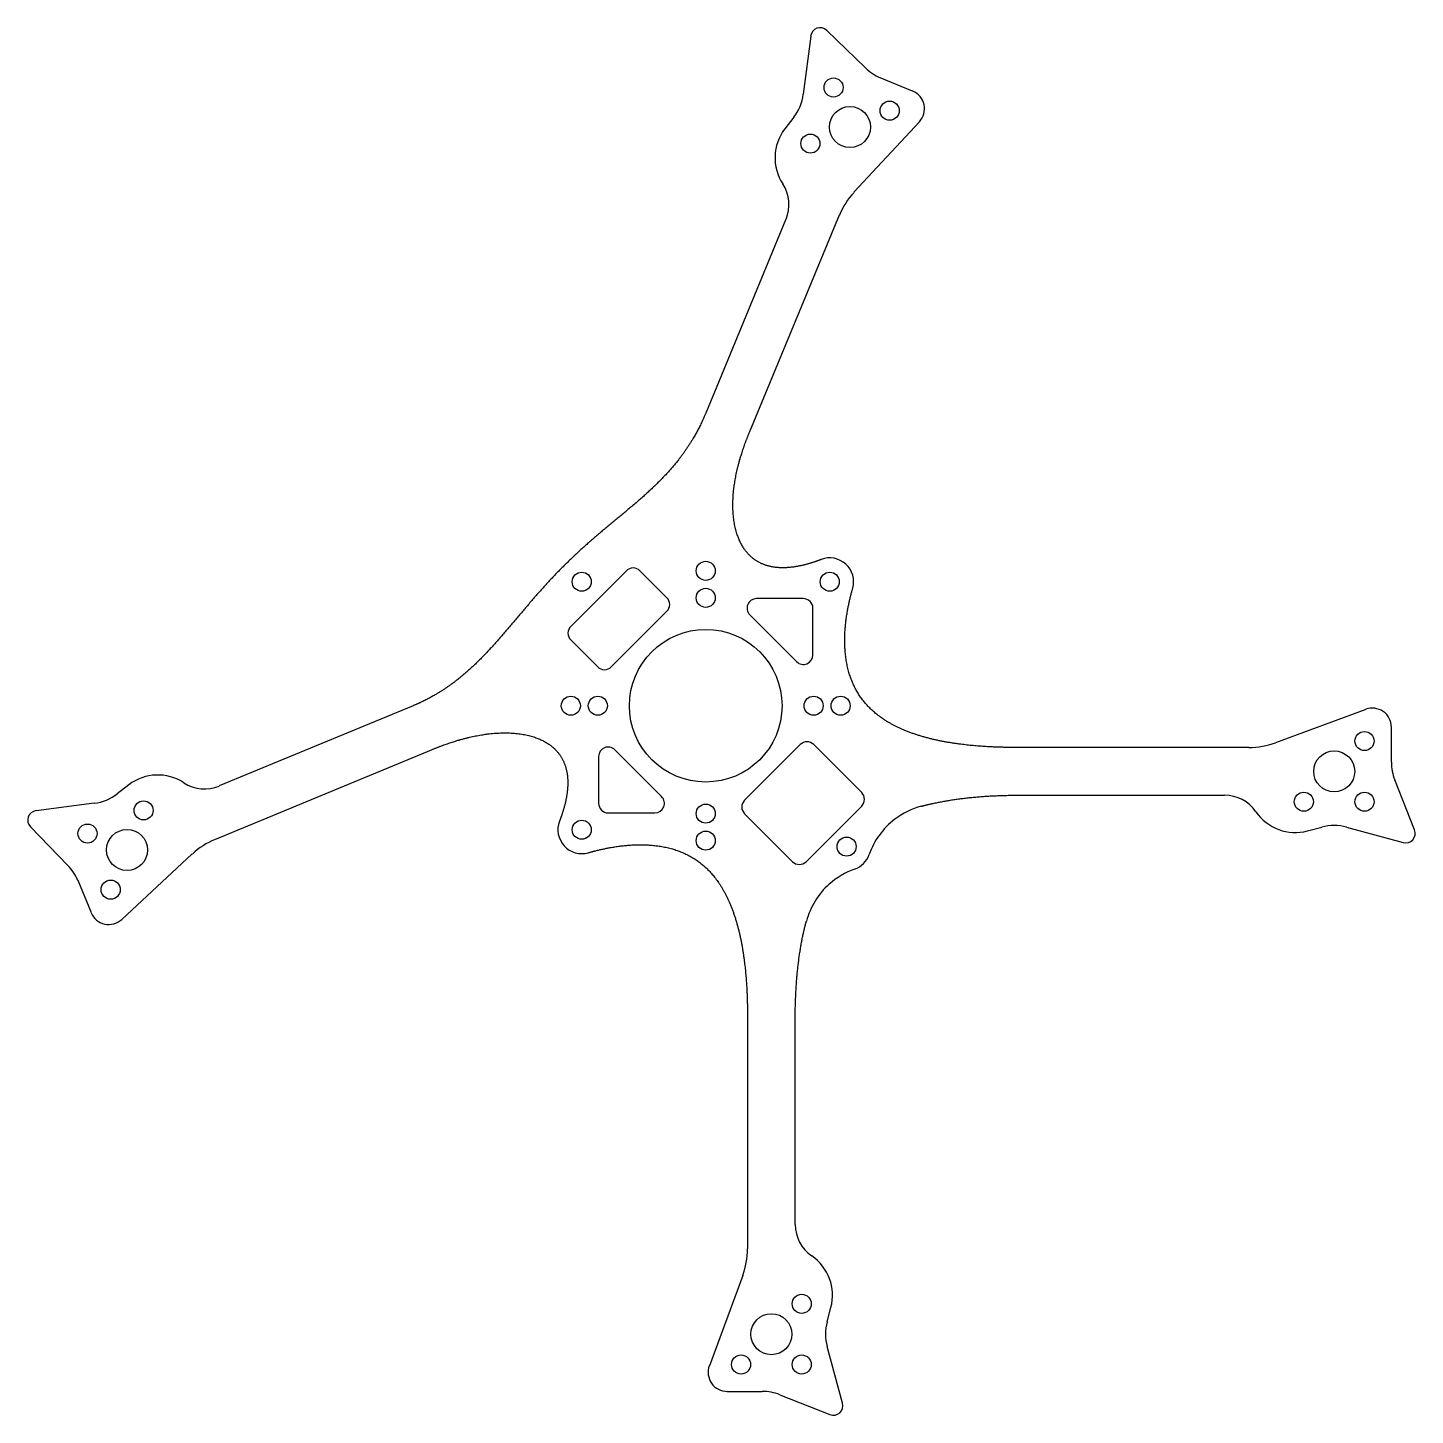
# Model space of a CAD drawing. Header units: millimetres. Extents: x -71 to 74, y -74 to 71.
import ezdxf

# ---------------------------------------------------------------- set-up
doc = ezdxf.new("R2010")
doc.units = ezdxf.units.MM
doc.layers.get('0').update_dxf_attribs({"linetype": 'CONTINUOUS'})

msp = doc.modelspace()

# ---------------------------------------------------------------- linework, layer by layer
for p, q in [((11, 70.2), (10.21, 64.1)), ((16.74, 66.86), (12.69, 70.79)), ((21.69, 64.43), (18.3, 65.83)), ((9.23, 61.69), (8.29, 60.47)), ((15.54, 53.82), (22.4, 61.22)), ((8.41, 50.99), (0, 30.67)), ((4.62, 28.76), (14.02, 51.45)), ((-30.67, 0), (-50.99, -8.41)), ((69.18, -0.38), (59.72, -3.88)), ((71.88, -5.92), (71.88, -2.25)), ((-51.45, -14.02), (-28.76, -4.62)), ((56.94, -4.38), (32.14, -4.38)), ((-60.47, -8.29), (-61.69, -9.23)), ((74.31, -13.01), (72.23, -7.76)), ((32.87, -9.38), (54.38, -9.38)), ((-64.1, -10.21), (-70.2, -11)), ((-70.79, -12.69), (-66.86, -16.74)), ((63.09, -13.12), (64.58, -12.72)), ((67.18, -12.73), (73.12, -14.34)), ((-61.22, -22.4), (-53.82, -15.54)), ((-65.83, -18.3), (-64.43, -21.69)), ((4.38, -32.14), (4.38, -56.94)), ((9.38, -54.38), (9.38, -32.84)), ((3.88, -59.72), (0.38, -69.18)), ((12.72, -64.58), (13.12, -63.09)), ((14.34, -73.12), (12.73, -67.18)), ((2.25, -71.88), (5.92, -71.88)), ((7.76, -72.23), (13.01, -74.31))]:
    msp.add_line(p, q)
for points in [[(-9.91, 4.07), (-4.07, 9.91, 0.414214), (-4.07, 11.32), (-6.9, 14.15, 0.414214), (-8.31, 14.15), (-14.15, 8.31, 0.414214), (-14.15, 6.9), (-11.32, 4.07, 0.414214)], [(10.23, 11.23), (5.32, 11.23, 0.668179), (4.62, 9.53), (9.53, 4.62, 0.668179), (11.23, 5.32), (11.23, 10.23, 0.414214)], [(-10.23, -11.23), (-5.32, -11.23, 0.668179), (-4.62, -9.53), (-9.53, -4.62, 0.668179), (-11.23, -5.32), (-11.23, -10.23, 0.414214)], [(4.07, -11.32), (9.1, -16.35, 0.414214), (10.52, -16.35), (16.35, -10.52, 0.414214), (16.35, -9.1), (11.32, -4.07, 0.414214), (9.91, -4.07), (4.07, -9.91, 0.414214)]]:
    msp.add_lwpolyline(points, format="xyb", close=True)
for centre, radius in [((13.4, 64.81), 1), ((15.12, 60.66), 2.15), ((19.28, 62.38), 1), ((10.97, 58.93), 1), ((0, 14.14), 1), ((-13, 13), 1), ((13, 13), 1), ((0, 11.31), 1), ((0, 0), 8), ((-14.14, 0), 1), ((-11.31, 0), 1), ((11.31, 0), 1), ((14.14, 0), 1), ((69.06, -3.7), 1), ((65.88, -6.88), 2.15), ((-58.93, -10.97), 1), ((62.7, -10.06), 1), ((69.06, -10.06), 1), ((0, -11.31), 1), ((-64.81, -13.4), 1), ((-60.66, -15.12), 2.15), ((-13, -13), 1), ((0, -14.14), 1), ((14.77, -14.77), 1), ((-62.38, -19.28), 1), ((10.06, -62.7), 1), ((6.88, -65.88), 2.15), ((3.7, -69.06), 1), ((10.06, -69.06), 1)]:
    msp.add_circle(centre, radius)
for centre, radius, start, end in [((11.99, 70.07), 1, 45.8839, 172.6893), ((20.22, 70.45), 5, 225.8839, 247.5), ((5.26, 64.73), 5, 322.5686, 352.6893), ((20.93, 62.58), 2, -42.8231, 67.5), ((12.26, 57.43), 5, 142.5686, 213.0763), ((4.72, 52.52), 4, -22.5, 33.0763), ((21.41, 48.38), 8, 137.1769, 157.5), ((13, 13), 2.5, -15.682, 111.0592), ((69.88, -2.25), 2, 0, 110.3231), ((56.94, 3.62), 8, 270, 290.3231), ((-57.43, -12.26), 5, 56.9237, 127.4314), ((76.88, -5.92), 5, 180, 201.6161), ((-52.52, -4.72), 4, 236.9237, 292.5), ((-64.73, -5.26), 5, 277.3107, 307.4314), ((54.38, -13.38), 4, 34.4237, 90), ((-70.07, -11.99), 1, 97.3107, 224.1161), ((61.8, -8.29), 5, 214.4237, 284.9314), ((-13, -13), 2.5, 158.9408, 285.682), ((65.87, -17.56), 5, 74.8107, 104.9314), ((73.38, -13.38), 1, -105.1893, 21.6161), ((-48.38, -21.41), 8, 112.5, 132.8231), ((14.77, -14.77), 2.5, 289.4943, 340.5546), ((-70.45, -20.22), 5, 22.5, 44.1161), ((-62.58, -20.93), 2, 202.5, 312.8231), ((13.38, -54.38), 4, 180, 235.5763), ((-3.62, -56.94), 8, -20.3231, 0), ((8.29, -61.8), 5, -14.9314, 55.5763), ((17.56, -65.87), 5, 165.0686, 195.1893), ((2.25, -69.88), 2, 159.6769, 270), ((5.92, -76.88), 5, 68.3839, 90), ((13.38, -73.38), 1, -111.6161, 15.1893)]:
    msp.add_arc(centre, radius, start, end)
for points in [[(0, 30.67), (-0.36, 29.8), (-1.16, 28.13), (-2.59, 25.88), (-4.89, 23.29), (-8.18, 20.49), (-11.58, 17.77), (-14.83, 14.85), (-17.82, 11.6), (-20.62, 8.17), (-23.49, 4.83), (-26.06, 2.52), (-28.25, 1.11), (-29.85, 0.34), (-30.67, 0)], [(12.1, 15.33), (11.66, 15.16), (10.79, 14.86), (9.55, 14.53), (8.03, 14.35), (6.36, 14.57), (4.96, 15.26), (3.87, 16.44), (3.12, 18.11), (2.76, 20.22), (2.83, 22.71), (3.28, 24.97), (3.85, 26.81), (4.35, 28.1), (4.62, 28.76)], [(-28.76, -4.62), (-28.1, -4.35), (-26.81, -3.85), (-24.97, -3.28), (-22.71, -2.83), (-20.22, -2.76), (-18.11, -3.12), (-16.44, -3.87), (-15.26, -4.96), (-14.57, -6.36), (-14.35, -8.03), (-14.53, -9.55), (-14.86, -10.79), (-15.16, -11.66), (-15.33, -12.1)]]:
    msp.add_open_spline(points, degree=5)
for points, degree, knots in [([(32.14, -4.38), (31.47, -4.37), (30.02, -4.34), (27.87, -4.22), (25.17, -3.89), (22.17, -3.19), (19.52, -2.11), (17.4, -0.66), (15.84, 1.19), (14.86, 3.44), (14.45, 6.05), (14.56, 8.41), (14.89, 10.31), (15.22, 11.64), (15.41, 12.32)], 5, [0.0170905, 0.0170905, 0.0170905, 0.0170905, 0.0170905, 0.0170905, 0.1, 0.2, 0.3, 0.4, 0.5, 0.6, 0.7, 0.8, 0.9, 1, 1, 1, 1, 1, 1]), ([(22.6, -10.54), (22.91, -10.45), (23.97, -10.19), (25.87, -9.81), (27.9, -9.55), (30.05, -9.42), (31.92, -9.38), (32.87, -9.38)], 5, [0.7583573, 0.7583573, 0.7583573, 0.7583573, 0.7583573, 0.7583573, 0.8, 0.9, 1, 1, 1, 1, 1, 1]), ([(22.6, -10.54), (21.6, -10.8), (20.65, -11.27), (19.21, -12.37), (18.66, -12.93), (17.75, -14.18), (17.39, -14.87), (17.13, -15.6)], 3, [0, 0, 0, 0, 0.3125156, 0.3125156, 0.545188, 0.545188, 0.7778605, 0.7778605, 0.7778605, 0.7778605]), ([(-12.32, -15.41), (-11.64, -15.22), (-10.31, -14.89), (-8.41, -14.56), (-6.05, -14.45), (-3.44, -14.86), (-1.19, -15.84), (0.66, -17.4), (2.11, -19.52), (3.19, -22.17), (3.89, -25.17), (4.22, -27.87), (4.34, -30.02), (4.37, -31.47), (4.38, -32.14)], 5, [-1, -1, -1, -1, -1, -1, -0.9, -0.8, -0.7, -0.6, -0.5, -0.4, -0.3, -0.2, -0.1, -0.0170905, -0.0170905, -0.0170905, -0.0170905, -0.0170905, -0.0170905]), ([(15.6, -17.13), (14.62, -17.47), (13.72, -18.01), (12.36, -19.22), (11.87, -19.81), (11.06, -21.13), (10.75, -21.84), (10.55, -22.59)], 3, [0, 0, 0, 0, 0.3125156, 0.3125156, 0.5441412, 0.5441412, 0.7757668, 0.7757668, 0.7757668, 0.7757668]), ([(9.38, -32.84), (9.38, -31.89), (9.42, -30.04), (9.56, -27.89), (9.81, -25.86), (10.19, -23.96), (10.46, -22.9), (10.55, -22.59)], 5, [0, 0, 0, 0, 0, 0, 0.1, 0.2, 0.2421762, 0.2421762, 0.2421762, 0.2421762, 0.2421762, 0.2421762])]:
    msp.add_open_spline(points, degree=degree, knots=knots)

doc.saveas('drawing.dxf')
